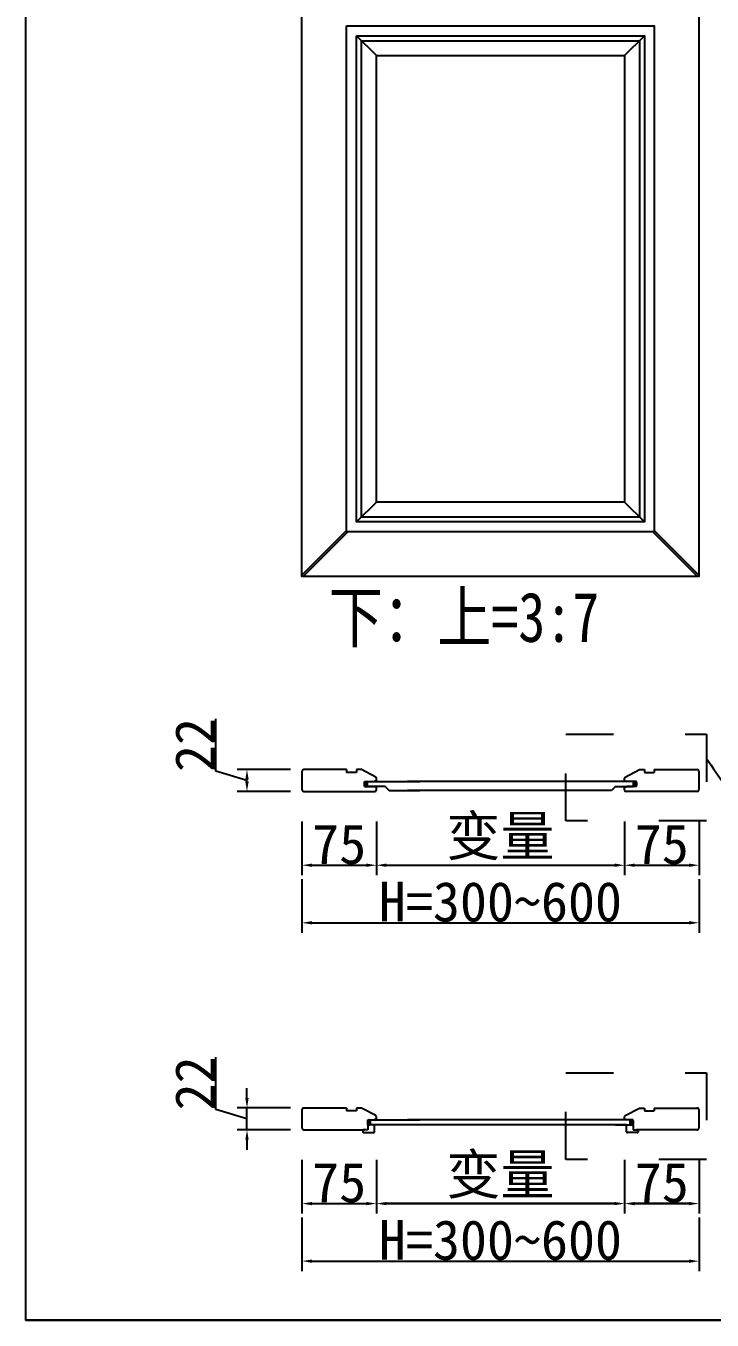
# Model space of a CAD drawing. Header units: inches. Extents: x 49347 to 63816, y 8487 to 15335.
# Drawn here: x 60799 to 61491, y 12227 to 13531 of the extents above; entities that cross this region are included whole.
import ezdxf

# ---------------------------------------------------------------- set-up
doc = ezdxf.new("R2010")
doc.units = ezdxf.units.IN
doc.header["$LTSCALE"] = 4
doc.linetypes.add('100', pattern=[30, 12, -18])
doc.layers.add('粗实线', color=7, linetype='Continuous')
doc.layers.add('细实线', color=251, linetype='Continuous')
doc.styles.add('KLF-1_宋体', font='SimSun.ttf')
doc.styles.get("Standard").update_dxf_attribs({"font": 'arial.ttf'})
doc.styles.add('宋体', font='SimSun.ttf', dxfattribs={"width": 0.8})
doc.dimstyles.new('客来福标注小', dxfattribs={"dimscale": 20, "dimtxt": 2, "dimasz": 0.5, "dimexe": 0.5, "dimexo": 0, "dimgap": 0.05, "dimtad": 1, "dimdec": 0, "dimzin": 0, "dimdsep": 46, "dimtxsty": 'Standard', "dimcen": 0, "dimclrd": 256, "dimclre": 256, "dimclrt": 256, "dimadec": 0, "dimazin": 0, "dimtfac": 1, "dimtdec": 0, "dimtofl": 0, "dimtmove": 1, "dimatfit": 3, "dimfxl": 2.2, "dimfxlon": 1, "dimtolj": 1, "dimtzin": 0, "dimarcsym": 0})

# ---------------------------------------------------------------- blocks, each defined once
blk = doc.blocks.new('*D231')
at = {"lineweight": -2, "transparency": 16777216}
for p, q in [((61077.3, 12728.9), (61077.3, 12674.9)), ((61152.3, 12728.9), (61152.3, 12674.9)), ((61087.3, 12684.9), (61142.3, 12684.9))]:
    blk.add_line(p, q, dxfattribs=at)
at = {"transparency": 16777216}
for points in [[(61087.3, 12686.6), (61087.3, 12683.3), (61077.3, 12684.9)], [(61142.3, 12686.6), (61142.3, 12683.3), (61152.3, 12684.9)]]:
    blk.add_solid(points, dxfattribs=at)
at = {"layer": 'Defpoints', "color": 0, "transparency": 16777216}
for p in [(61077.3, 12758.1), (61152.3, 12759.3), (61152.3, 12684.9)]:
    blk.add_point(p, dxfattribs=at)
at = {"transparency": 16777216, "insert": (61114.8, 12705.9), "char_height": 40, "attachment_point": 5, "style": 'KLF-1_宋体'}
blk.add_mtext('\\A1;75', dxfattribs=at)
blk = doc.blocks.new('*D232')
at = {"lineweight": -2, "transparency": 16777216}
for p, q in [((61152.3, 12728.9), (61152.3, 12674.9)), ((61402.4, 12728.9), (61402.4, 12674.9)), ((61162.3, 12684.9), (61392.4, 12684.9))]:
    blk.add_line(p, q, dxfattribs=at)
at = {"transparency": 16777216}
for points in [[(61162.3, 12686.6), (61162.3, 12683.3), (61152.3, 12684.9)], [(61392.4, 12686.6), (61392.4, 12683.3), (61402.4, 12684.9)]]:
    blk.add_solid(points, dxfattribs=at)
at = {"layer": 'Defpoints', "color": 0, "transparency": 16777216}
for p in [(61152.3, 12759.3), (61402.4, 12749.8), (61402.4, 12684.9)]:
    blk.add_point(p, dxfattribs=at)
at = {"transparency": 16777216, "insert": (61277.3, 12712.2), "char_height": 40, "attachment_point": 5, "style": 'KLF-1_宋体'}
blk.add_mtext('\\A1;变量', dxfattribs=at)
blk = doc.blocks.new('*D233')
at = {"lineweight": -2, "transparency": 16777216}
for p, q in [((61402.4, 12728.9), (61402.4, 12674.9)), ((61477.4, 12728.9), (61477.4, 12674.9)), ((61412.4, 12684.9), (61467.4, 12684.9))]:
    blk.add_line(p, q, dxfattribs=at)
at = {"transparency": 16777216}
for points in [[(61412.4, 12686.6), (61412.4, 12683.3), (61402.4, 12684.9)], [(61467.4, 12686.6), (61467.4, 12683.3), (61477.4, 12684.9)]]:
    blk.add_solid(points, dxfattribs=at)
at = {"layer": 'Defpoints', "color": 0, "transparency": 16777216}
for p in [(61477.4, 12758.1), (61402.4, 12749.8), (61477.4, 12684.9)]:
    blk.add_point(p, dxfattribs=at)
at = {"transparency": 16777216, "insert": (61439.9, 12705.9), "char_height": 40, "attachment_point": 5, "style": 'KLF-1_宋体'}
blk.add_mtext('\\A1;75', dxfattribs=at)
blk = doc.blocks.new('*D234')
at = {"lineweight": -2, "transparency": 16777216}
for p, q in [((60990.4, 12779.7), (60990.4, 12832.5)), ((61065.9, 12781.3), (61011.9, 12781.3)), ((61021.9, 12770.3), (60990.4, 12779.7)), ((61021.9, 12769.3), (61021.9, 12771.3)), ((61065.9, 12759.3), (61011.9, 12759.3))]:
    blk.add_line(p, q, dxfattribs=at)
at = {"transparency": 16777216}
for points in [[(61020.2, 12771.3), (61023.6, 12771.3), (61021.9, 12781.3)], [(61020.2, 12769.3), (61023.6, 12769.3), (61021.9, 12759.3)]]:
    blk.add_solid(points, dxfattribs=at)
at = {"layer": 'Defpoints', "color": 0, "transparency": 16777216}
for p in [(61021.9, 12781.3), (61103.8, 12781.3), (61103.8, 12759.3)]:
    blk.add_point(p, dxfattribs=at)
at = {"transparency": 16777216, "insert": (60969.4, 12806.1), "char_height": 40, "attachment_point": 5, "rotation": 90, "style": 'KLF-1_宋体'}
blk.add_mtext('\\A1;22', dxfattribs=at)
blk = doc.blocks.new('*D235')
at = {"lineweight": -2, "transparency": 16777216}
for p, q in [((61077.3, 12670.9), (61077.3, 12616.9)), ((61477.4, 12670.9), (61477.4, 12616.9)), ((61087.3, 12626.9), (61467.4, 12626.9))]:
    blk.add_line(p, q, dxfattribs=at)
at = {"transparency": 16777216}
for points in [[(61087.3, 12628.6), (61087.3, 12625.3), (61077.3, 12626.9)], [(61467.4, 12628.6), (61467.4, 12625.3), (61477.4, 12626.9)]]:
    blk.add_solid(points, dxfattribs=at)
at = {"layer": 'Defpoints', "color": 0, "transparency": 16777216}
for p in [(61477.4, 12766.1, 0), (61077.3, 12719.8, 0), (61477.4, 12626.9)]:
    blk.add_point(p, dxfattribs=at)
at = {"transparency": 16777216, "insert": (61277.3, 12647.9), "char_height": 40, "attachment_point": 5, "style": 'KLF-1_宋体'}
blk.add_mtext('\\A1;H=300~600', dxfattribs=at)
blk = doc.blocks.new('*D249')
at = {"lineweight": -2, "transparency": 16777216}
for p, q in [((61077.3, 12388), (61077.3, 12334)), ((61152.3, 12388), (61152.3, 12334)), ((61087.3, 12344), (61142.3, 12344))]:
    blk.add_line(p, q, dxfattribs=at)
at = {"transparency": 16777216}
for points in [[(61087.3, 12345.6), (61087.3, 12342.3), (61077.3, 12344)], [(61142.3, 12345.6), (61142.3, 12342.3), (61152.3, 12344)]]:
    blk.add_solid(points, dxfattribs=at)
at = {"layer": 'Defpoints', "color": 0, "transparency": 16777216}
for p in [(61077.3, 12417.1), (61152.3, 12418.3), (61152.3, 12344)]:
    blk.add_point(p, dxfattribs=at)
at = {"transparency": 16777216, "insert": (61114.8, 12365), "char_height": 40, "attachment_point": 5, "style": 'KLF-1_宋体'}
blk.add_mtext('\\A1;75', dxfattribs=at)
blk = doc.blocks.new('*D250')
at = {"lineweight": -2, "transparency": 16777216}
for p, q in [((61152.3, 12388), (61152.3, 12334)), ((61402.4, 12388), (61402.4, 12334)), ((61162.3, 12344), (61392.4, 12344))]:
    blk.add_line(p, q, dxfattribs=at)
at = {"transparency": 16777216}
for points in [[(61162.3, 12345.6), (61162.3, 12342.3), (61152.3, 12344)], [(61392.4, 12345.6), (61392.4, 12342.3), (61402.4, 12344)]]:
    blk.add_solid(points, dxfattribs=at)
at = {"layer": 'Defpoints', "color": 0, "transparency": 16777216}
for p in [(61152.3, 12418.3), (61402.4, 12421), (61402.4, 12344)]:
    blk.add_point(p, dxfattribs=at)
at = {"transparency": 16777216, "insert": (61277.3, 12371.2), "char_height": 40, "attachment_point": 5, "style": 'KLF-1_宋体'}
blk.add_mtext('\\A1;变量', dxfattribs=at)
blk = doc.blocks.new('*D251')
at = {"lineweight": -2, "transparency": 16777216}
for p, q in [((61402.4, 12388), (61402.4, 12334)), ((61477.4, 12388), (61477.4, 12334)), ((61412.4, 12344), (61467.4, 12344))]:
    blk.add_line(p, q, dxfattribs=at)
at = {"transparency": 16777216}
for points in [[(61412.4, 12345.6), (61412.4, 12342.3), (61402.4, 12344)], [(61467.4, 12345.6), (61467.4, 12342.3), (61477.4, 12344)]]:
    blk.add_solid(points, dxfattribs=at)
at = {"layer": 'Defpoints', "color": 0, "transparency": 16777216}
for p in [(61402.4, 12421), (61477.4, 12425.1, 0), (61477.4, 12344)]:
    blk.add_point(p, dxfattribs=at)
at = {"transparency": 16777216, "insert": (61439.9, 12365), "char_height": 40, "attachment_point": 5, "style": 'KLF-1_宋体'}
blk.add_mtext('\\A1;75', dxfattribs=at)
blk = doc.blocks.new('*D252')
at = {"lineweight": -2, "transparency": 16777216}
for p, q in [((60990.4, 12438.7), (60990.4, 12491.5)), ((61021.9, 12450.3), (61021.9, 12460.3)), ((61021.9, 12429.3), (60990.4, 12438.7)), ((61065.9, 12440.3), (61011.9, 12440.3)), ((61021.9, 12418.3), (61021.9, 12440.3)), ((61065.9, 12418.3), (61011.9, 12418.3)), ((61021.9, 12408.3), (61021.9, 12398.3))]:
    blk.add_line(p, q, dxfattribs=at)
at = {"transparency": 16777216}
for points in [[(61020.2, 12450.3), (61023.6, 12450.3), (61021.9, 12440.3)], [(61020.2, 12408.3), (61023.6, 12408.3), (61021.9, 12418.3)]]:
    blk.add_solid(points, dxfattribs=at)
at = {"layer": 'Defpoints', "color": 0, "transparency": 16777216}
for p in [(61021.9, 12440.3), (61103.8, 12440.3), (61103.8, 12418.3)]:
    blk.add_point(p, dxfattribs=at)
at = {"transparency": 16777216, "insert": (60969.4, 12465.1), "char_height": 40, "attachment_point": 5, "rotation": 90, "style": 'KLF-1_宋体'}
blk.add_mtext('\\A1;22', dxfattribs=at)
blk = doc.blocks.new('*D253')
at = {"lineweight": -2, "transparency": 16777216}
for p, q in [((61077.3, 12330), (61077.3, 12276)), ((61477.4, 12330), (61477.4, 12276)), ((61087.3, 12286), (61467.4, 12286))]:
    blk.add_line(p, q, dxfattribs=at)
at = {"transparency": 16777216}
for points in [[(61087.3, 12287.6), (61087.3, 12284.3), (61077.3, 12286)], [(61467.4, 12287.6), (61467.4, 12284.3), (61477.4, 12286)]]:
    blk.add_solid(points, dxfattribs=at)
at = {"layer": 'Defpoints', "color": 0, "transparency": 16777216}
for p in [(61477.4, 12425.1, 0), (61077.3, 12378.8, 0), (61477.4, 12286)]:
    blk.add_point(p, dxfattribs=at)
at = {"transparency": 16777216, "insert": (61277.3, 12307), "char_height": 40, "attachment_point": 5, "style": 'KLF-1_宋体'}
blk.add_mtext('\\A1;H=300~600', dxfattribs=at)
blk = doc.blocks.new('*D265')
at = {"lineweight": -2, "transparency": 16777216}
for p, q in [((61402.4, 12388), (61402.4, 12334)), ((61477.4, 12388), (61477.4, 12334)), ((61467.4, 12344), (61412.4, 12344))]:
    blk.add_line(p, q, dxfattribs=at)
at = {"transparency": 16777216}
for points in [[(61412.4, 12345.6), (61412.4, 12342.3), (61402.4, 12344)], [(61467.4, 12345.6), (61467.4, 12342.3), (61477.4, 12344)]]:
    blk.add_solid(points, dxfattribs=at)
at = {"layer": 'Defpoints', "color": 0, "transparency": 16777216}
for p in [(61402.4, 12418.3), (61477.4, 12417.1), (61402.4, 12344)]:
    blk.add_point(p, dxfattribs=at)
at = {"transparency": 16777216, "insert": (61439.9, 12365), "char_height": 40, "attachment_point": 5, "style": 'KLF-1_宋体'}
blk.add_mtext('\\A1;75', dxfattribs=at)
blk = doc.blocks.new('*D266')
at = {"lineweight": -2, "transparency": 16777216}
for p, q in [((61152.3, 12388), (61152.3, 12334)), ((61402.4, 12388), (61402.4, 12334)), ((61392.4, 12344), (61162.3, 12344))]:
    blk.add_line(p, q, dxfattribs=at)
at = {"transparency": 16777216}
for points in [[(61162.3, 12345.6), (61162.3, 12342.3), (61152.3, 12344)], [(61392.4, 12345.6), (61392.4, 12342.3), (61402.4, 12344)]]:
    blk.add_solid(points, dxfattribs=at)
at = {"layer": 'Defpoints', "color": 0, "transparency": 16777216}
for p in [(61152.3, 12421), (61402.4, 12418.3), (61152.3, 12344)]:
    blk.add_point(p, dxfattribs=at)
at = {"transparency": 16777216, "insert": (61277.3, 12371.2), "char_height": 40, "attachment_point": 5, "style": 'KLF-1_宋体'}
blk.add_mtext('\\A1;变量', dxfattribs=at)

msp = doc.modelspace()

# ---------------------------------------------------------------- hatches: boundary and pattern name
at = {"layer": '细实线'}
h = msp.add_hatch(color=256, dxfattribs=at)
edge = h.paths.add_edge_path()
edge.add_ellipse((61141.76, 12766.77), major_axis=(0, 2.5), ratio=0.6, start_angle=90, end_angle=180, ccw=False)
edge.add_ellipse((61141.76, 12766.77), major_axis=(0, 2.5), ratio=0.6, start_angle=0, end_angle=90, ccw=False)
edge.add_ellipse((61141.76, 12766.77), major_axis=(0, 2.5), ratio=0.6, start_angle=180, end_angle=360, ccw=False)
h = msp.add_hatch(color=256, dxfattribs=at)
edge = h.paths.add_edge_path()
edge.add_ellipse((61412.85, 12766.77), major_axis=(0, 2.5), ratio=0.6, start_angle=180, end_angle=270)
edge.add_ellipse((61412.85, 12766.77), major_axis=(0, 2.5), ratio=0.6, start_angle=270, end_angle=360)
edge.add_ellipse((61412.85, 12766.77), major_axis=(0, 2.5), ratio=0.6, start_angle=0, end_angle=180)
h = msp.add_hatch(color=256, dxfattribs=at)
edge = h.paths.add_edge_path()
edge.add_ellipse((61145.02, 12425.79), major_axis=(0, 2.5), ratio=0.6, start_angle=90, end_angle=180, ccw=False)
edge.add_ellipse((61145.02, 12425.79), major_axis=(0, 2.5), ratio=0.6, start_angle=0, end_angle=90, ccw=False)
edge.add_ellipse((61145.02, 12425.79), major_axis=(0, 2.5), ratio=0.6, start_angle=180, end_angle=360, ccw=False)
h = msp.add_hatch(color=256, dxfattribs=at)
edge = h.paths.add_edge_path()
edge.add_ellipse((61409.59, 12425.79), major_axis=(0, 2.5), ratio=0.6, start_angle=180, end_angle=270)
edge.add_ellipse((61409.59, 12425.79), major_axis=(0, 2.5), ratio=0.6, start_angle=270, end_angle=360)
edge.add_ellipse((61409.59, 12425.79), major_axis=(0, 2.5), ratio=0.6, start_angle=0, end_angle=180)

# ---------------------------------------------------------------- linework, layer by layer
for p, q in [((61161.26, 12764.27, 0), (61165.26, 12760.27, 0)), ((61393.35, 12764.27, 0), (61389.35, 12760.27, 0)), ((61150.26, 12423.29, 0), (61143.52, 12423.29, 0)), ((61143.52, 12423.29, 0), (61143.52, 12418.29, 0)), ((61150.26, 12416.44, 0), (61150.26, 12423.29, 0)), ((61404.35, 12416.44, 0), (61404.35, 12423.29, 0)), ((61404.35, 12423.29, 0), (61411.09, 12423.29, 0)), ((61411.09, 12423.29, 0), (61411.09, 12418.29, 0)), ((60799.11, 12226.55, 0), (63816.2, 12226.55, 0))]:
    msp.add_line(p, q)
at = {"color": 0}
for p, q in [((61143.52, 12418.29, 0), (61138.52, 12418.29, 0)), ((61138.52, 12418.29, 0), (61138.52, 12416.44, 0)), ((61143.52, 12423.29, 0), (61143.52, 12418.29, 0)), ((61411.09, 12423.29, 0), (61411.09, 12418.29, 0)), ((61411.09, 12418.29, 0), (61416.09, 12418.29, 0)), ((61416.09, 12418.29, 0), (61416.09, 12416.44, 0)), ((61139.52, 12415.44, 0), (61149.26, 12415.44, 0)), ((61415.09, 12415.44, 0), (61405.35, 12415.44, 0))]:
    msp.add_line(p, q, dxfattribs=at)
at = {"color": 0, "elevation": 0}
msp.add_lwpolyline([(60799.11, 15115.24), (63816.2, 15115.24), (63816.2, 12226.55), (60799.11, 12226.55)], close=True, dxfattribs=at)
at = {"color": 251, "linetype": '100', "elevation": 0}
for points in [[(61343.29, 12816.87), (61484.91, 12816.87), (61484.91, 12729.5), (61343.29, 12729.5)], [(61343.29, 12475.89), (61484.91, 12475.89), (61484.91, 12388.52), (61343.29, 12388.52)]]:
    msp.add_lwpolyline(points, close=True, dxfattribs=at)
at = {"color": 0}
for centre, start, end in [((61139.52, 12416.44, 0), 180, 270), ((61149.26, 12416.44, 0), 270, 0), ((61405.35, 12416.44, 0), 180, 270), ((61415.09, 12416.44, 0), 270, 0)]:
    msp.add_arc(centre, 1, start, end, dxfattribs=at)
at = {"color": 251, "linetype": '100'}
msp.add_open_spline([(61484.91, 12792.56, 0), (61509.86, 12755.47, 0), (61549.12, 12697.09, 0), (61608.68, 12756.77, 0), (61633.48, 12750, 0), (61640.57, 12746.33, 0)], degree=3, knots=[0, 0, 0, 0, 104.1239361, 163.86704, 188.2182737, 188.2182737, 188.2182737, 188.2182737], dxfattribs=at)
at = {"layer": '粗实线'}
for p, q in [((61122.26, 12781.27, 0), (61079.26, 12781.27, 0)), ((61122.26, 12781.27, 0), (61122.26, 12778.27, 0)), ((61137.26, 12781.27, 0), (61132.26, 12781.27, 0)), ((61132.26, 12781.27, 0), (61132.26, 12778.27, 0)), ((61151.73, 12773.56, 0), (61137.26, 12781.27, 0)), ((61402.88, 12773.56, 0), (61417.35, 12781.27, 0)), ((61417.35, 12781.27, 0), (61422.35, 12781.27, 0)), ((61422.35, 12781.27, 0), (61422.35, 12778.27, 0)), ((61432.35, 12781.27, 0), (61475.35, 12781.27, 0)), ((61432.35, 12781.27, 0), (61432.35, 12778.27, 0)), ((61077.26, 12779.27, 0), (61077.26, 12761.27, 0)), ((61132.26, 12778.27, 0), (61122.26, 12778.27, 0)), ((61140.26, 12769.27, 0), (61150.26, 12769.27, 0)), ((61140.26, 12764.27, 0), (61140.26, 12769.27, 0)), ((61143.26, 12764.27, 0), (61143.26, 12769.27, 0)), ((61143.26, 12769.27, 0), (61196, 12769.27, 0)), ((61152.26, 12770.27, 0), (61150.26, 12769.27, 0)), ((61152.26, 12770.27, 0), (61152.26, 12772.67, 0)), ((61411.35, 12769.27, 0), (61183.72, 12769.27, 0)), ((61402.35, 12770.27, 0), (61402.35, 12772.67, 0)), ((61402.35, 12770.27, 0), (61404.35, 12769.27, 0)), ((61414.35, 12769.27, 0), (61404.35, 12769.27, 0)), ((61411.35, 12764.27, 0), (61411.35, 12769.27, 0)), ((61414.35, 12764.27, 0), (61414.35, 12769.27, 0)), ((61422.35, 12778.27, 0), (61432.35, 12778.27, 0)), ((61477.35, 12779.27, 0), (61477.35, 12761.27, 0)), ((61079.26, 12759.27, 0), (61150.76, 12759.27, 0)), ((61140.26, 12764.27, 0), (61150.26, 12764.27, 0)), ((61161.26, 12764.27, 0), (61143.26, 12764.27, 0)), ((61152.26, 12763.27, 0), (61150.26, 12764.27, 0)), ((61152.26, 12760.77, 0), (61152.26, 12763.27, 0)), ((61165.26, 12760.27, 0), (61196.03, 12760.27, 0)), ((61389.35, 12760.27, 0), (61183.7, 12760.27, 0)), ((61393.35, 12764.27, 0), (61411.35, 12764.27, 0)), ((61402.35, 12763.27, 0), (61404.35, 12764.27, 0)), ((61402.35, 12760.77, 0), (61402.35, 12763.27, 0)), ((61475.35, 12759.27, 0), (61403.85, 12759.27, 0)), ((61414.35, 12764.27, 0), (61404.35, 12764.27, 0)), ((61077.26, 12438.29, 0), (61077.26, 12420.29, 0)), ((61122.26, 12440.29, 0), (61079.26, 12440.29, 0)), ((61122.26, 12440.29, 0), (61122.26, 12437.29, 0)), ((61132.26, 12437.29, 0), (61122.26, 12437.29, 0)), ((61137.26, 12440.29, 0), (61132.26, 12440.29, 0)), ((61132.26, 12440.29, 0), (61132.26, 12437.29, 0)), ((61151.73, 12432.57, 0), (61137.26, 12440.29, 0)), ((61152.26, 12429.29, 0), (61150.26, 12428.29, 0)), ((61152.26, 12429.29, 0), (61152.26, 12431.69, 0)), ((61402.35, 12429.29, 0), (61402.35, 12431.69, 0)), ((61402.35, 12429.29, 0), (61404.35, 12428.29, 0)), ((61402.35, 12429.29, 0), (61404.35, 12428.29, 0)), ((61402.88, 12432.57, 0), (61417.35, 12440.29, 0)), ((61417.35, 12440.29, 0), (61422.35, 12440.29, 0)), ((61422.35, 12440.29, 0), (61422.35, 12437.29, 0)), ((61422.35, 12437.29, 0), (61432.35, 12437.29, 0)), ((61432.35, 12440.29, 0), (61475.35, 12440.29, 0)), ((61432.35, 12440.29, 0), (61432.35, 12437.29, 0)), ((61477.35, 12438.29, 0), (61477.35, 12420.29, 0)), ((61079.26, 12418.29, 0), (61140.26, 12418.29, 0)), ((61143.52, 12428.29, 0), (61150.26, 12428.29, 0)), ((61143.52, 12423.29, 0), (61143.52, 12428.29, 0)), ((61146.52, 12423.29, 0), (61146.52, 12428.29, 0)), ((61393.35, 12423.29, 0), (61411.09, 12423.29, 0)), ((61411.09, 12428.29, 0), (61404.35, 12428.29, 0)), ((61411.09, 12428.29, 0), (61404.35, 12428.29, 0)), ((61408.09, 12423.29, 0), (61408.09, 12428.29, 0)), ((61411.09, 12423.29, 0), (61411.09, 12428.29, 0)), ((61475.35, 12418.29, 0), (61414.35, 12418.29, 0))]:
    msp.add_line(p, q, dxfattribs=at)
at = {"layer": '粗实线', "color": 4}
for p, q in [((61404.35, 12423.29, 0), (61143.52, 12423.29, 0)), ((61146.52, 12428.29, 0), (61196, 12428.29, 0)), ((61411.09, 12428.29, 0), (61183.72, 12428.29, 0))]:
    msp.add_line(p, q, dxfattribs=at)
at = {"layer": '粗实线', "elevation": 0}
for points in [[(61077.26, 14975.82), (61477.35, 14975.82), (61477.35, 12975.82), (61077.26, 12975.82)], [(61152.26, 13500.72), (61402.35, 13500.72), (61402.35, 13050.82), (61152.26, 13050.82)]]:
    msp.add_lwpolyline(points, close=True, dxfattribs=at)
at = {"layer": '粗实线', "color": 1, "elevation": 0}
for points in [[(61122.26, 13530.72), (61432.35, 13530.72), (61432.35, 13020.82), (61122.26, 13020.82)], [(61132.26, 13520.72), (61422.35, 13520.72), (61422.35, 13030.82), (61132.26, 13030.82)]]:
    msp.add_lwpolyline(points, close=True, dxfattribs=at)
at = {"layer": '粗实线'}
for centre, radius, start, end in [((61079.26, 12779.27, 0), 2, 90, 180), ((61475.35, 12779.27, 0), 2, 0, 90), ((61151.26, 12772.67, 0), 1, 0, 61.92751), ((61403.35, 12772.67, 0), 1, 118.07249, 180), ((61079.26, 12761.27, 0), 2, 180, 270), ((61150.76, 12760.77, 0), 1.5, 270, 0), ((61403.85, 12760.77, 0), 1.5, 180, 270), ((61475.35, 12761.27, 0), 2, 270, 0), ((61079.26, 12438.29, 0), 2, 90, 180), ((61151.26, 12431.69, 0), 1, 0, 61.92751), ((61403.35, 12431.69, 0), 1, 118.07249, 180), ((61475.35, 12438.29, 0), 2, 0, 90), ((61079.26, 12420.29, 0), 2, 180, 270), ((61475.35, 12420.29, 0), 2, 270, 0)]:
    msp.add_arc(centre, radius, start, end, dxfattribs=at)
at = {"layer": '细实线'}
for p, q in [((61152.26, 13500.72, 0), (61132.26, 13520.72, 0)), ((61402.35, 13500.72, 0), (61422.35, 13520.72, 0)), ((61152.26, 13050.82), (61132.26, 13030.82)), ((61402.35, 13050.82), (61422.35, 13030.82)), ((61122.26, 13022.23, 0), (61077.26, 12977.23, 0)), ((61123.67, 13020.82, 0), (61078.67, 12975.82, 0)), ((61430.94, 13020.82, 0), (61475.94, 12975.82, 0)), ((61432.35, 13022.23, 0), (61477.35, 12977.23, 0))]:
    msp.add_line(p, q, dxfattribs=at)
at = {"layer": '细实线', "elevation": 0}
msp.add_lwpolyline([(61137.26, 13515.72), (61417.35, 13515.72), (61417.35, 13035.82), (61137.26, 13035.82)], close=True, dxfattribs=at)
at = {"layer": '细实线', "extrusion": (0, 0, -1)}
for centre in [(61141.76, 12766.77, 0), (61145.02, 12425.79, 0)]:
    msp.add_ellipse(centre, major_axis=(0, 2.5), ratio=0.6, dxfattribs=at)
at = {"layer": '细实线'}
for centre in [(61412.85, 12766.77, 0), (61409.59, 12425.79, 0)]:
    msp.add_ellipse(centre, major_axis=(0, 2.5), ratio=0.6, dxfattribs=at)

# ---------------------------------------------------------------- texts
at = {"color": 0, "insert": (61104.39, 12959.99, 0), "char_height": 50, "width": 365.7402, "attachment_point": 1, "style": '宋体'}
msp.add_mtext('下：上=3:7', dxfattribs=at)

# ---------------------------------------------------------------- dimensions: what is measured, and where the dimension line sits
at = {"color": 0}
for base, p1, p2, angle, picture, middle in [((61021.91, 12781.27, 0), (61103.79, 12759.27, 0), (61103.79, 12781.27, 0), 90, '*D234', (60969.41, 12780.72, 0)), ((61021.91, 12440.29, 0), (61103.79, 12418.29, 0), (61103.79, 12440.29, 0), 90, '*D252', (60969.41, 12439.74, 0)), ((61402.35, 12343.96, 0), (61477.35, 12417.08, 0), (61402.35, 12418.28, 0), 180, '*D265', (61439.85, 12364.96, 0))]:
    dim = msp.add_linear_dim(base=base, p1=p1, p2=p2, angle=angle, dimstyle='客来福标注小', override={"dimtxsty": 'KLF-1_宋体'}, dxfattribs=at)
    dim.commit()
    dim.dimension.update_dxf_attribs({"geometry": picture, "text_midpoint": middle})
for base, p1, p2, text, picture, middle in [((61477.35, 12626.94, 0), (61077.26, 12719.77, 0), (61477.35, 12766.11, 0), 'H=300~600', '*D235', (61277.3, 12647.94, 0)), ((61402.35, 12684.95, 0), (61152.26, 12759.26, 0), (61402.35, 12749.81, 0), '变量', '*D232', (61277.3, 12712.2, 0)), ((61477.35, 12285.96, 0), (61077.26, 12378.79, 0), (61477.35, 12425.13), 'H=300~600', '*D253', (61277.3, 12306.96, 0)), ((61402.35, 12343.96, 0), (61152.26, 12418.28, 0), (61402.35, 12421.04, 0), '变量', '*D250', (61277.3, 12371.22, 0))]:
    dim = msp.add_linear_dim(base=base, p1=p1, p2=p2, text=text, dimstyle='客来福标注小', override={"dimtxsty": 'KLF-1_宋体'}, dxfattribs=at)
    dim.commit()
    dim.dimension.update_dxf_attribs({"geometry": picture, "text_midpoint": middle})
for base, p1, p2, picture, middle in [((61152.26, 12684.95, 0), (61077.26, 12758.06, 0), (61152.26, 12759.26, 0), '*D231', (61114.76, 12705.95, 0)), ((61477.35, 12684.95, 0), (61402.35, 12749.81, 0), (61477.35, 12758.06, 0), '*D233', (61439.85, 12705.95, 0)), ((61152.26, 12343.96, 0), (61077.26, 12417.08, 0), (61152.26, 12418.28, 0), '*D249', (61114.76, 12364.96, 0)), ((61477.35, 12343.96, 0), (61402.35, 12421.04, 0), (61477.35, 12425.13), '*D251', (61439.85, 12364.96, 0))]:
    dim = msp.add_linear_dim(base=base, p1=p1, p2=p2, dimstyle='客来福标注小', override={"dimtxsty": 'KLF-1_宋体'}, dxfattribs=at)
    dim.commit()
    dim.dimension.update_dxf_attribs({"geometry": picture, "text_midpoint": middle})
dim = msp.add_linear_dim(base=(61152.26, 12343.96, 0), p1=(61402.35, 12418.28, 0), p2=(61152.26, 12421.04, 0), angle=180, text='变量', dimstyle='客来福标注小', override={"dimtxsty": 'KLF-1_宋体'}, dxfattribs=at)
dim.commit()
dim.dimension.update_dxf_attribs({"geometry": '*D266', "text_midpoint": (61277.3, 12371.22, 0)})

doc.saveas('drawing.dxf')
